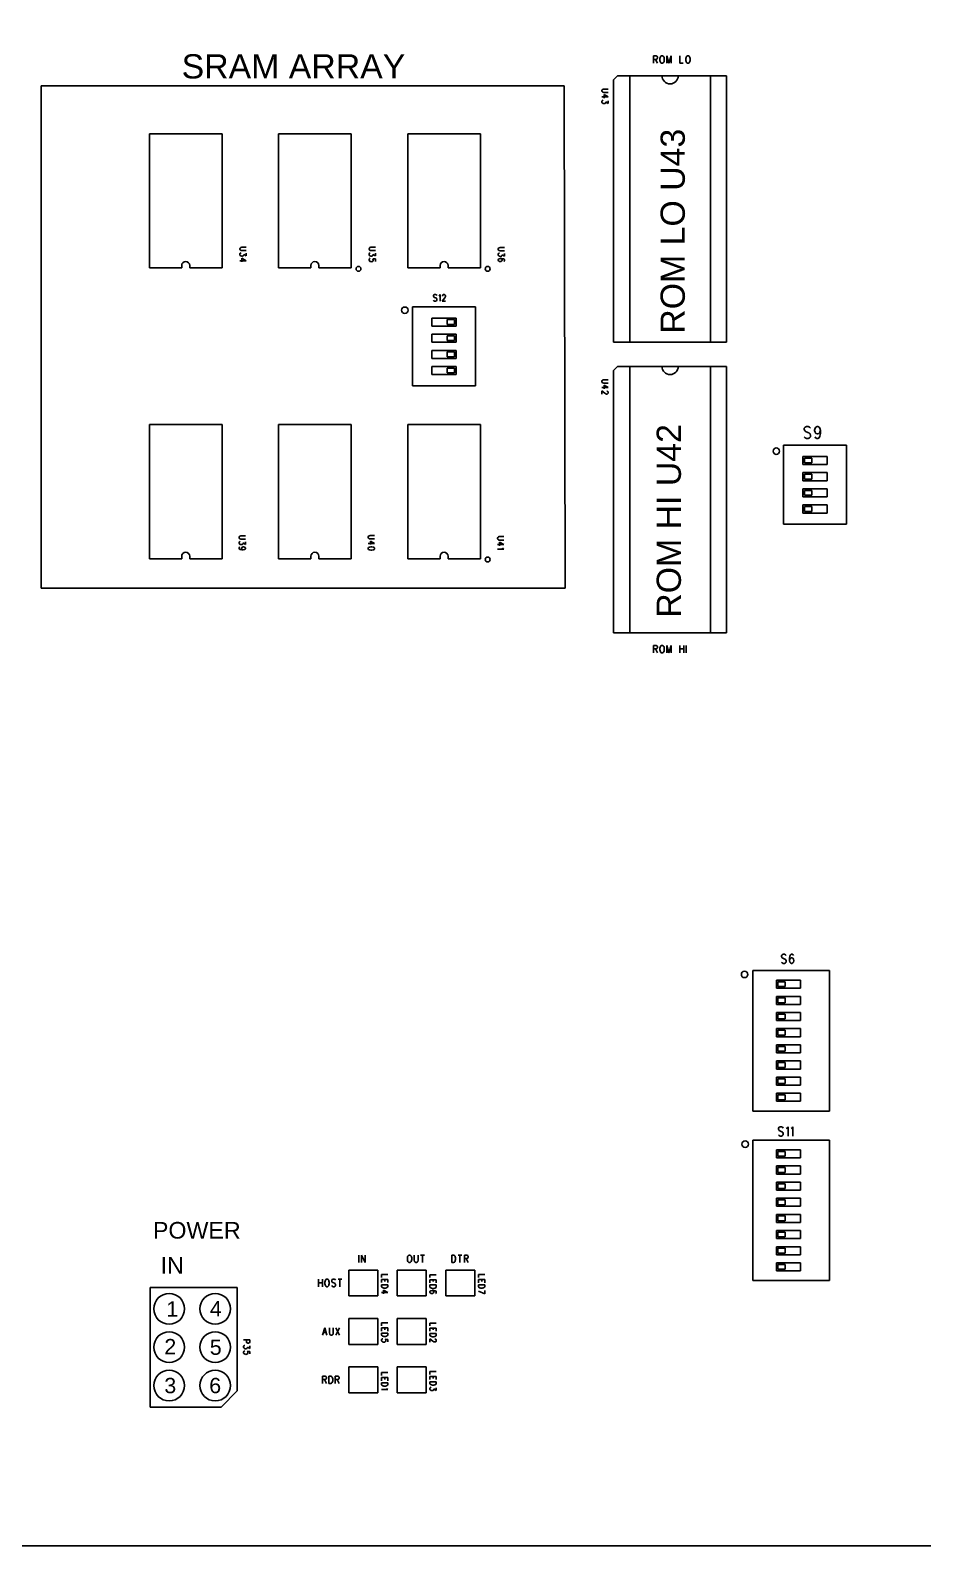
# Model space of a CAD drawing. Header units: millimetres. Extents: x 431884 to 533746, y -292344 to -203978.
# Drawn here: x 473437 to 501072, y -292344 to -245429 of the extents above; entities that cross this region are included whole.
import ezdxf
from ezdxf.enums import TextEntityAlignment as Align

# ---------------------------------------------------------------- set-up
doc = ezdxf.new("R2010")
doc.units = ezdxf.units.MM
doc.header["$LTSCALE"] = 12.5
doc.header["$MEASUREMENT"] = 0
doc.layers.add('SST001026_PHO', color=9, linetype='Continuous')
doc.styles.get("Standard").update_dxf_attribs({"font": 'arial.ttf'})

# ---------------------------------------------------------------- blocks, each defined once
blk = doc.blocks.new('8-Way APC')
for p, q in [((473773, -247145), (473773, -262697)), ((489973, -247145), (473773, -247145)), ((490000, -262697), (489973, -247145)), ((473773, -262697), (490000, -262697))]:
    blk.add_line(p, q)
blk.add_lwpolyline([(510464, -203978), (456008, -203978), (456008, -292344), (510464, -292344)], close=True)
at = {"color": 0}
for centre in [(477738, -285011), (479163, -285011), (477738, -286198), (479163, -286198), (477738, -287386), (479163, -287386)]:
    blk.add_circle(centre, 475, dxfattribs=at)
at = {"layer": 'SST001026_PHO', "color": 0}
for p, q in [((492738, -246220), (492814, -246220)), ((492738, -246220), (492738, -246450)), ((492814, -246220), (492840, -246231)), ((492840, -246231), (492848, -246242)), ((492848, -246242), (492857, -246264)), ((492857, -246286), (492848, -246307)), ((492857, -246264), (492857, -246286)), ((492942, -246275), (492934, -246307)), ((492951, -246253), (492942, -246275)), ((492968, -246231), (492951, -246253)), ((492985, -246220), (492968, -246231)), ((493019, -246220), (492985, -246220)), ((493036, -246231), (493019, -246220)), ((493053, -246253), (493036, -246231)), ((493061, -246275), (493053, -246253)), ((493070, -246307), (493061, -246275)), ((493147, -246220), (493215, -246450)), ((493147, -246220), (493147, -246450)), ((493283, -246220), (493215, -246450)), ((493283, -246220), (493283, -246450)), ((493556, -246220), (493556, -246450)), ((493743, -246275), (493735, -246307)), ((493752, -246253), (493743, -246275)), ((493769, -246231), (493752, -246253)), ((493786, -246220), (493769, -246231)), ((493820, -246220), (493786, -246220)), ((493837, -246231), (493820, -246220)), ((493854, -246253), (493837, -246231)), ((493863, -246275), (493854, -246253)), ((493871, -246307), (493863, -246275)), ((492814, -246329), (492738, -246329)), ((492797, -246329), (492857, -246450)), ((492840, -246318), (492814, -246329)), ((492848, -246307), (492840, -246318)), ((492934, -246307), (492934, -246362)), ((492934, -246362), (492942, -246395)), ((492942, -246395), (492951, -246417)), ((492951, -246417), (492968, -246439)), ((492968, -246439), (492985, -246450)), ((492985, -246450), (493019, -246450)), ((493019, -246450), (493036, -246439)), ((493036, -246439), (493053, -246417)), ((493053, -246417), (493061, -246395)), ((493061, -246395), (493070, -246362)), ((493070, -246362), (493070, -246307)), ((493556, -246450), (493658, -246450)), ((493735, -246307), (493735, -246362)), ((493735, -246362), (493743, -246395)), ((493743, -246395), (493752, -246417)), ((493752, -246417), (493769, -246439)), ((493769, -246439), (493786, -246450)), ((493786, -246450), (493820, -246450)), ((493820, -246450), (493837, -246439)), ((493837, -246439), (493854, -246417)), ((493854, -246417), (493863, -246395)), ((493863, -246395), (493871, -246362)), ((493871, -246362), (493871, -246307)), ((491500, -246962), (491625, -246837)), ((491500, -255087), (491500, -246962)), ((491625, -246837), (495000, -246837)), ((493000, -246837), (492000, -246837)), ((492000, -246837), (492000, -255087)), ((494500, -246837), (493500, -246837)), ((494500, -255087), (494500, -246837)), ((495000, -246837), (495000, -255087)), ((491148, -247269), (491138, -247291)), ((491138, -247291), (491138, -247306)), ((491138, -247306), (491148, -247328)), ((491335, -247491), (491138, -247491)), ((491138, -247631), (491148, -247609)), ((491138, -247653), (491138, -247631)), ((491148, -247676), (491138, -247653)), ((491166, -247254), (491148, -247269)), ((491148, -247328), (491166, -247343)), ((491148, -247609), (491157, -247602)), ((491166, -247690), (491148, -247676)), ((491157, -247602), (491176, -247594)), ((491195, -247247), (491166, -247254)), ((491166, -247343), (491195, -247351)), ((491195, -247698), (491166, -247690)), ((491335, -247247), (491195, -247247)), ((491195, -247351), (491335, -247351)), ((491213, -247698), (491195, -247698)), ((491204, -247417), (491204, -247528)), ((491335, -247491), (491204, -247417)), ((491241, -247690), (491213, -247698)), ((491251, -247683), (491241, -247690)), ((491260, -247668), (491251, -247683)), ((491335, -247690), (491260, -247646)), ((491260, -247646), (491260, -247668)), ((491335, -247609), (491335, -247690)), ((479375, -248637), (477125, -248637)), ((477125, -248637), (477125, -252787)), ((479375, -252787), (479375, -248637)), ((483375, -248637), (481125, -248637)), ((481125, -248637), (481125, -252787)), ((483375, -252787), (483375, -248637)), ((487375, -248637), (485125, -248637)), ((485125, -248637), (485125, -252787)), ((487375, -252787), (487375, -248637)), ((479937, -252169), (479927, -252191)), ((479927, -252191), (479927, -252206)), ((479927, -252206), (479937, -252228)), ((479927, -252354), (479937, -252332)), ((479927, -252376), (479927, -252354)), ((479937, -252398), (479927, -252376)), ((479956, -252154), (479937, -252169)), ((479937, -252228), (479956, -252243)), ((479937, -252332), (479946, -252324)), ((479956, -252413), (479937, -252398)), ((479946, -252324), (479965, -252317)), ((479984, -252147), (479956, -252154)), ((479956, -252243), (479984, -252251)), ((480124, -252147), (479984, -252147)), ((479984, -252251), (480124, -252251)), ((480049, -252391), (480040, -252406)), ((480049, -252369), (480049, -252391)), ((480124, -252413), (480049, -252369)), ((480124, -252332), (480124, -252413)), ((483937, -252169), (483927, -252191)), ((483927, -252191), (483927, -252206)), ((483927, -252206), (483937, -252228)), ((483927, -252354), (483937, -252332)), ((483927, -252376), (483927, -252354)), ((483937, -252398), (483927, -252376)), ((483956, -252154), (483937, -252169)), ((483937, -252228), (483956, -252243)), ((483937, -252332), (483946, -252324)), ((483956, -252413), (483937, -252398)), ((483946, -252324), (483965, -252317)), ((483984, -252147), (483956, -252154)), ((483956, -252243), (483984, -252251)), ((484124, -252147), (483984, -252147)), ((483984, -252251), (484124, -252251)), ((484049, -252391), (484040, -252406)), ((484049, -252369), (484049, -252391)), ((484124, -252413), (484049, -252369)), ((484124, -252332), (484124, -252413)), ((487937, -252177), (487927, -252199)), ((487927, -252199), (487927, -252214)), ((487927, -252214), (487937, -252236)), ((487927, -252361), (487937, -252339)), ((487927, -252383), (487927, -252361)), ((487937, -252406), (487927, -252383)), ((487956, -252162), (487937, -252177)), ((487937, -252236), (487956, -252251)), ((487937, -252339), (487946, -252332)), ((487946, -252332), (487965, -252324)), ((487984, -252154), (487956, -252162)), ((487956, -252251), (487984, -252258)), ((488124, -252154), (487984, -252154)), ((487984, -252258), (488124, -252258)), ((488049, -252398), (488040, -252413)), ((488124, -252420), (488049, -252376)), ((488049, -252376), (488049, -252398)), ((488124, -252339), (488124, -252420)), ((477125, -252787), (478125, -252787)), ((478125, -252787), (478125, -252712)), ((478375, -252712), (478375, -252787)), ((478375, -252787), (479375, -252787)), ((480124, -252561), (479927, -252561)), ((479984, -252420), (479956, -252413)), ((480002, -252420), (479984, -252420)), ((480124, -252561), (479993, -252487)), ((479993, -252487), (479993, -252598)), ((480031, -252413), (480002, -252420)), ((480040, -252406), (480031, -252413)), ((481125, -252787), (482125, -252787)), ((482125, -252787), (482125, -252712)), ((482375, -252712), (482375, -252787)), ((482375, -252787), (483375, -252787)), ((483927, -252524), (483937, -252502)), ((483927, -252546), (483927, -252524)), ((483937, -252568), (483927, -252546)), ((483937, -252502), (483946, -252494)), ((483956, -252583), (483937, -252568)), ((483946, -252494), (483965, -252487)), ((483984, -252420), (483956, -252413)), ((483984, -252590), (483956, -252583)), ((484002, -252420), (483984, -252420)), ((484002, -252598), (483984, -252590)), ((484031, -252413), (484002, -252420)), ((484031, -252590), (484002, -252598)), ((484040, -252406), (484031, -252413)), ((484049, -252576), (484031, -252590)), ((484040, -252502), (484049, -252509)), ((484124, -252509), (484040, -252502)), ((484049, -252509), (484059, -252531)), ((484059, -252553), (484049, -252576)), ((484059, -252531), (484059, -252553)), ((484124, -252583), (484124, -252509)), ((485125, -252787), (486125, -252787)), ((486125, -252787), (486125, -252712)), ((486375, -252712), (486375, -252787)), ((486375, -252787), (487375, -252787)), ((487937, -252516), (487927, -252539)), ((487927, -252539), (487927, -252546)), ((487927, -252546), (487937, -252568)), ((487956, -252420), (487937, -252406)), ((487956, -252502), (487937, -252516)), ((487937, -252568), (487956, -252583)), ((487984, -252428), (487956, -252420)), ((487993, -252494), (487956, -252502)), ((487956, -252583), (487984, -252590)), ((488002, -252428), (487984, -252428)), ((487984, -252590), (487993, -252590)), ((488021, -252502), (487993, -252494)), ((488040, -252494), (487993, -252494)), ((487993, -252590), (488021, -252583)), ((488031, -252420), (488002, -252428)), ((488040, -252516), (488021, -252502)), ((488021, -252583), (488040, -252568)), ((488040, -252413), (488031, -252420)), ((488087, -252502), (488040, -252494)), ((488049, -252539), (488040, -252516)), ((488040, -252568), (488049, -252546)), ((488049, -252546), (488049, -252539)), ((488115, -252516), (488087, -252502)), ((488096, -252583), (488115, -252576)), ((488124, -252539), (488115, -252516)), ((488115, -252576), (488124, -252553)), ((488124, -252553), (488124, -252539)), ((485937, -253623), (485922, -253641)), ((485922, -253641), (485922, -253660)), ((485922, -253660), (485929, -253679)), ((485937, -253801), (485922, -253782)), ((485929, -253679), (485937, -253688)), ((485959, -253613), (485937, -253623)), ((485937, -253688), (485951, -253698)), ((485959, -253810), (485937, -253801)), ((485951, -253698), (485996, -253716)), ((485988, -253613), (485959, -253613)), ((485988, -253810), (485959, -253810)), ((486011, -253623), (485988, -253613)), ((486011, -253801), (485988, -253810)), ((485996, -253716), (486011, -253726)), ((486025, -253641), (486011, -253623)), ((486011, -253726), (486018, -253735)), ((486025, -253782), (486011, -253801)), ((486018, -253735), (486025, -253754)), ((486025, -253754), (486025, -253782)), ((486092, -253651), (486107, -253641)), ((486107, -253641), (486129, -253613)), ((486129, -253613), (486129, -253810)), ((486269, -253716), (486195, -253810)), ((486195, -253810), (486299, -253810)), ((486203, -253651), (486210, -253632)), ((486203, -253660), (486203, -253651)), ((486210, -253632), (486217, -253623)), ((486217, -253623), (486232, -253613)), ((486232, -253613), (486262, -253613)), ((486262, -253613), (486276, -253623)), ((486284, -253688), (486269, -253716)), ((486276, -253623), (486284, -253632)), ((486284, -253632), (486291, -253651)), ((486291, -253669), (486284, -253688)), ((486291, -253651), (486291, -253669)), ((487225, -253987), (485275, -253987)), ((485275, -253987), (485275, -256437)), ((487225, -256437), (487225, -253987)), ((485875, -254587), (485875, -254337)), ((485875, -254337), (486625, -254337)), ((486625, -254587), (485875, -254587)), ((486575, -254387), (486350, -254387)), ((486350, -254387), (486350, -254537)), ((486350, -254537), (486575, -254537)), ((486575, -254537), (486575, -254387)), ((486625, -254337), (486625, -254587)), ((485875, -255087), (485875, -254837)), ((485875, -254837), (486625, -254837)), ((486625, -255087), (485875, -255087)), ((486575, -254887), (486350, -254887)), ((486350, -254887), (486350, -255037)), ((486350, -255037), (486575, -255037)), ((486575, -255037), (486575, -254887)), ((486625, -254837), (486625, -255087)), ((495000, -255087), (491500, -255087)), ((492000, -255087), (494500, -255087)), ((485875, -255587), (485875, -255337)), ((485875, -255337), (486625, -255337)), ((486625, -255587), (485875, -255587)), ((486575, -255387), (486350, -255387)), ((486350, -255387), (486350, -255537)), ((486350, -255537), (486575, -255537)), ((486575, -255537), (486575, -255387)), ((486625, -255337), (486625, -255587)), ((485875, -256087), (485875, -255837)), ((485875, -255837), (486625, -255837)), ((486625, -256087), (485875, -256087)), ((486350, -256037), (486350, -255887)), ((486350, -255887), (486575, -255887)), ((486575, -256037), (486350, -256037)), ((486575, -255887), (486575, -256037)), ((486625, -255837), (486625, -256087)), ((491500, -255962), (491625, -255837)), ((491500, -264087), (491500, -255962)), ((491625, -255837), (495000, -255837)), ((493000, -255837), (492000, -255837)), ((492000, -255837), (492000, -264087)), ((494500, -255837), (493500, -255837)), ((494500, -264087), (494500, -255837)), ((495000, -255837), (495000, -264087)), ((485275, -256437), (487225, -256437)), ((491148, -256269), (491138, -256291)), ((491138, -256291), (491138, -256306)), ((491138, -256306), (491148, -256328)), ((491335, -256491), (491138, -256491)), ((491138, -256594), (491138, -256698)), ((491232, -256668), (491138, -256594)), ((491166, -256254), (491148, -256269)), ((491148, -256328), (491166, -256343)), ((491195, -256247), (491166, -256254)), ((491166, -256343), (491195, -256351)), ((491335, -256247), (491195, -256247)), ((491195, -256351), (491335, -256351)), ((491204, -256417), (491204, -256528)), ((491335, -256491), (491204, -256417)), ((491288, -256602), (491298, -256602)), ((491298, -256602), (491316, -256609)), ((491316, -256609), (491326, -256616)), ((491326, -256616), (491335, -256631)), ((491260, -256683), (491232, -256668)), ((491279, -256690), (491260, -256683)), ((491298, -256690), (491279, -256690)), ((491316, -256683), (491298, -256690)), ((491326, -256676), (491316, -256683)), ((491335, -256661), (491326, -256676)), ((491335, -256631), (491335, -256661)), ((479375, -257637), (477125, -257637)), ((477125, -257637), (477125, -261787)), ((479375, -261787), (479375, -257637)), ((483375, -257637), (481125, -257637)), ((481125, -257637), (481125, -261787)), ((483375, -261787), (483375, -257637)), ((487375, -257637), (485125, -257637)), ((485125, -257637), (485125, -261787)), ((487375, -261787), (487375, -257637)), ((497432, -257716), (497404, -257751)), ((497404, -257751), (497404, -257786)), ((497404, -257786), (497418, -257821)), ((497432, -258050), (497404, -258015)), ((497418, -257821), (497432, -257839)), ((497474, -257698), (497432, -257716)), ((497432, -257839), (497460, -257856)), ((497460, -257856), (497543, -257892)), ((497529, -257698), (497474, -257698)), ((497571, -257716), (497529, -257698)), ((497543, -257892), (497571, -257909)), ((497598, -257751), (497571, -257716)), ((497571, -257909), (497584, -257927)), ((497598, -258015), (497571, -258050)), ((497584, -257927), (497598, -257962)), ((497598, -257962), (497598, -258015)), ((497723, -257804), (497737, -257751)), ((497723, -257821), (497723, -257804)), ((497737, -257874), (497723, -257821)), ((497737, -257751), (497765, -257716)), ((497765, -257909), (497737, -257874)), ((497751, -258050), (497737, -258015)), ((497765, -257716), (497806, -257698)), ((497806, -257927), (497765, -257909)), ((497806, -257698), (497820, -257698)), ((497820, -257927), (497806, -257927)), ((497820, -257698), (497862, -257716)), ((497862, -257909), (497820, -257927)), ((497862, -257716), (497889, -257751)), ((497889, -257874), (497862, -257909)), ((497889, -257997), (497862, -258050)), ((497889, -257751), (497903, -257821)), ((497903, -257821), (497889, -257874)), ((497903, -257909), (497889, -257997)), ((497903, -257821), (497903, -257909)), ((496764, -258273), (496764, -260723)), ((498714, -258273), (496764, -258273)), ((497474, -258067), (497432, -258050)), ((497529, -258067), (497474, -258067)), ((497571, -258050), (497529, -258067)), ((497792, -258067), (497751, -258050)), ((497820, -258067), (497792, -258067)), ((497862, -258050), (497820, -258067)), ((498714, -260723), (498714, -258273)), ((497364, -258873), (497364, -258623)), ((497364, -258623), (498114, -258623)), ((498114, -258873), (497364, -258873)), ((497414, -258823), (497414, -258673)), ((497414, -258673), (497639, -258673)), ((497639, -258823), (497414, -258823)), ((497639, -258673), (497639, -258823)), ((498114, -258623), (498114, -258873)), ((497364, -259373), (497364, -259123)), ((497364, -259123), (498114, -259123)), ((498114, -259373), (497364, -259373)), ((497414, -259173), (497414, -259323)), ((497639, -259173), (497414, -259173)), ((497414, -259323), (497639, -259323)), ((497639, -259323), (497639, -259173)), ((498114, -259123), (498114, -259373)), ((497364, -259873), (497364, -259623)), ((497364, -259623), (498114, -259623)), ((498114, -259873), (497364, -259873)), ((497414, -259673), (497414, -259823)), ((497639, -259673), (497414, -259673)), ((497414, -259823), (497639, -259823)), ((497639, -259823), (497639, -259673)), ((498114, -259623), (498114, -259873)), ((497364, -260373), (497364, -260123)), ((497364, -260123), (498114, -260123)), ((498114, -260373), (497364, -260373)), ((497414, -260173), (497414, -260323)), ((497639, -260173), (497414, -260173)), ((497414, -260323), (497639, -260323)), ((497639, -260323), (497639, -260173)), ((498114, -260123), (498114, -260373)), ((496764, -260723), (498714, -260723)), ((479912, -261102), (479902, -261124)), ((479902, -261124), (479902, -261139)), ((479902, -261139), (479912, -261161)), ((479902, -261286), (479912, -261264)), ((479902, -261308), (479902, -261286)), ((479912, -261331), (479902, -261308)), ((479931, -261087), (479912, -261102)), ((479912, -261161), (479931, -261176)), ((479912, -261264), (479921, -261257)), ((479921, -261257), (479940, -261249)), ((479959, -261079), (479931, -261087)), ((479931, -261176), (479959, -261183)), ((480099, -261079), (479959, -261079)), ((479959, -261183), (480099, -261183)), ((480099, -261345), (480024, -261301)), ((480024, -261301), (480024, -261323)), ((480099, -261264), (480099, -261345)), ((483912, -261094), (483902, -261116)), ((483902, -261116), (483902, -261131)), ((483902, -261131), (483912, -261153)), ((484099, -261316), (483902, -261316)), ((483931, -261079), (483912, -261094)), ((483912, -261153), (483931, -261168)), ((483959, -261072), (483931, -261079)), ((483931, -261168), (483959, -261176)), ((484099, -261072), (483959, -261072)), ((483959, -261176), (484099, -261176)), ((483968, -261242), (483968, -261353)), ((484099, -261316), (483968, -261242)), ((487912, -261127), (487902, -261150)), ((487902, -261150), (487902, -261164)), ((487902, -261164), (487912, -261187)), ((487931, -261113), (487912, -261127)), ((487912, -261187), (487931, -261201)), ((487959, -261105), (487931, -261113)), ((487931, -261201), (487959, -261209)), ((488099, -261105), (487959, -261105)), ((487959, -261209), (488099, -261209)), ((488099, -261349), (487968, -261275)), ((487968, -261275), (487968, -261386)), ((478125, -261787), (478125, -261712)), ((478375, -261712), (478375, -261787)), ((479902, -261456), (479912, -261434)), ((479902, -261471), (479902, -261456)), ((479912, -261493), (479902, -261471)), ((479931, -261345), (479912, -261331)), ((479912, -261434), (479931, -261427)), ((479940, -261508), (479912, -261493)), ((479959, -261353), (479931, -261345)), ((479987, -261515), (479940, -261508)), ((479977, -261353), (479959, -261353)), ((480006, -261345), (479977, -261353)), ((479977, -261464), (479987, -261441)), ((479977, -261471), (479977, -261464)), ((479987, -261493), (479977, -261471)), ((479987, -261441), (480006, -261427)), ((480006, -261508), (479987, -261493)), ((480034, -261515), (479987, -261515)), ((480015, -261338), (480006, -261345)), ((480006, -261427), (480034, -261419)), ((480034, -261515), (480006, -261508)), ((480024, -261323), (480015, -261338)), ((480034, -261419), (480043, -261419)), ((480071, -261508), (480034, -261515)), ((480043, -261419), (480071, -261427)), ((480071, -261427), (480090, -261441)), ((480090, -261493), (480071, -261508)), ((480090, -261441), (480099, -261464)), ((480099, -261471), (480090, -261493)), ((480099, -261464), (480099, -261471)), ((482125, -261787), (482125, -261712)), ((482375, -261712), (482375, -261787)), ((483912, -261441), (483902, -261464)), ((483902, -261464), (483902, -261478)), ((483902, -261478), (483912, -261501)), ((483940, -261427), (483912, -261441)), ((483912, -261501), (483940, -261515)), ((483987, -261419), (483940, -261427)), ((483940, -261515), (483987, -261523)), ((484015, -261419), (483987, -261419)), ((483987, -261523), (484015, -261523)), ((484062, -261427), (484015, -261419)), ((484015, -261523), (484062, -261515)), ((484090, -261441), (484062, -261427)), ((484062, -261515), (484090, -261501)), ((484099, -261464), (484090, -261441)), ((484090, -261501), (484099, -261478)), ((484099, -261478), (484099, -261464)), ((486125, -261787), (486125, -261712)), ((486375, -261712), (486375, -261787)), ((488099, -261349), (487902, -261349)), ((488099, -261489), (487902, -261489)), ((488062, -261452), (488071, -261467)), ((488071, -261467), (488099, -261489)), ((477125, -261787), (478125, -261787)), ((478375, -261787), (479375, -261787)), ((481125, -261787), (482125, -261787)), ((482375, -261787), (483375, -261787)), ((485125, -261787), (486125, -261787)), ((486375, -261787), (487375, -261787)), ((495000, -264087), (491500, -264087)), ((492000, -264087), (494500, -264087)), ((492738, -264470), (492814, -264470)), ((492738, -264470), (492738, -264700)), ((492814, -264579), (492738, -264579)), ((492797, -264579), (492857, -264700)), ((492814, -264470), (492840, -264481)), ((492840, -264568), (492814, -264579)), ((492840, -264481), (492848, -264492)), ((492848, -264557), (492840, -264568)), ((492848, -264492), (492857, -264514)), ((492857, -264536), (492848, -264557)), ((492857, -264514), (492857, -264536)), ((492942, -264525), (492934, -264557)), ((492934, -264557), (492934, -264612)), ((492951, -264503), (492942, -264525)), ((492968, -264481), (492951, -264503)), ((492985, -264470), (492968, -264481)), ((493019, -264470), (492985, -264470)), ((493036, -264481), (493019, -264470)), ((493053, -264503), (493036, -264481)), ((493061, -264525), (493053, -264503)), ((493070, -264557), (493061, -264525)), ((493070, -264612), (493070, -264557)), ((493147, -264470), (493215, -264700)), ((493147, -264470), (493147, -264700)), ((493283, -264470), (493215, -264700)), ((493283, -264470), (493283, -264700)), ((493556, -264470), (493556, -264700)), ((493556, -264579), (493675, -264579)), ((493675, -264470), (493675, -264700)), ((493752, -264470), (493752, -264700)), ((492934, -264612), (492942, -264645)), ((492942, -264645), (492951, -264667)), ((492951, -264667), (492968, -264689)), ((492968, -264689), (492985, -264700)), ((492985, -264700), (493019, -264700)), ((493019, -264700), (493036, -264689)), ((493036, -264689), (493053, -264667)), ((493053, -264667), (493061, -264645)), ((493061, -264645), (493070, -264612)), ((496720, -274047), (496699, -274074)), ((496699, -274074), (496699, -274101)), ((496699, -274101), (496710, -274128)), ((496720, -274304), (496699, -274277)), ((496710, -274128), (496720, -274142)), ((496752, -274034), (496720, -274047)), ((496720, -274142), (496742, -274155)), ((496752, -274317), (496720, -274304)), ((496742, -274155), (496805, -274182)), ((496795, -274034), (496752, -274034)), ((496795, -274317), (496752, -274317)), ((496827, -274047), (496795, -274034)), ((496827, -274304), (496795, -274317)), ((496805, -274182), (496827, -274196)), ((496848, -274074), (496827, -274047)), ((496827, -274196), (496837, -274209)), ((496848, -274277), (496827, -274304)), ((496837, -274209), (496848, -274236)), ((496848, -274236), (496848, -274277)), ((496954, -274088), (496944, -274155)), ((496944, -274155), (496944, -274223)), ((496954, -274182), (496944, -274223)), ((496944, -274223), (496954, -274277)), ((496976, -274047), (496954, -274088)), ((496976, -274155), (496954, -274182)), ((496954, -274277), (496976, -274304)), ((497008, -274034), (496976, -274047)), ((497008, -274142), (496976, -274155)), ((496976, -274304), (497008, -274317)), ((497029, -274034), (497008, -274034)), ((497018, -274142), (497008, -274142)), ((497008, -274317), (497018, -274317)), ((497050, -274155), (497018, -274142)), ((497018, -274317), (497050, -274304)), ((497061, -274047), (497029, -274034)), ((497071, -274182), (497050, -274155)), ((497050, -274304), (497071, -274277)), ((497071, -274074), (497061, -274047)), ((497082, -274223), (497071, -274182)), ((497071, -274277), (497082, -274236)), ((497082, -274236), (497082, -274223)), ((495815, -274537), (495815, -278887)), ((498190, -274537), (495815, -274537)), ((496540, -275087), (496540, -274837)), ((496540, -274837), (497290, -274837)), ((496590, -275037), (496590, -274887)), ((496590, -274887), (496815, -274887)), ((496815, -274887), (496815, -275037)), ((497290, -274837), (497290, -275087)), ((498190, -278887), (498190, -274537)), ((497290, -275087), (496540, -275087)), ((496540, -275587), (496540, -275337)), ((496540, -275337), (497290, -275337)), ((496815, -275037), (496590, -275037)), ((496590, -275387), (496590, -275537)), ((496815, -275387), (496590, -275387)), ((496815, -275537), (496815, -275387)), ((497290, -275337), (497290, -275587)), ((497290, -275587), (496540, -275587)), ((496540, -276087), (496540, -275837)), ((496540, -275837), (497290, -275837)), ((496590, -275537), (496815, -275537)), ((497290, -275837), (497290, -276087)), ((497290, -276087), (496540, -276087)), ((496590, -275887), (496590, -276037)), ((496815, -275887), (496590, -275887)), ((496590, -276037), (496815, -276037)), ((496815, -276037), (496815, -275887)), ((496540, -276587), (496540, -276337)), ((496540, -276337), (497290, -276337)), ((497290, -276587), (496540, -276587)), ((496590, -276387), (496590, -276537)), ((496815, -276387), (496590, -276387)), ((496590, -276537), (496815, -276537)), ((496815, -276537), (496815, -276387)), ((497290, -276337), (497290, -276587)), ((496540, -277087), (496540, -276837)), ((496540, -276837), (497290, -276837)), ((497290, -277087), (496540, -277087)), ((496590, -276887), (496590, -277037)), ((496815, -276887), (496590, -276887)), ((496590, -277037), (496815, -277037)), ((496815, -277037), (496815, -276887)), ((497290, -276837), (497290, -277087)), ((496540, -277587), (496540, -277337)), ((496540, -277337), (497290, -277337)), ((497290, -277587), (496540, -277587)), ((496590, -277387), (496590, -277537)), ((496815, -277387), (496590, -277387)), ((496590, -277537), (496815, -277537)), ((496815, -277537), (496815, -277387)), ((497290, -277337), (497290, -277587)), ((496540, -278087), (496540, -277837)), ((496540, -277837), (497290, -277837)), ((497290, -278087), (496540, -278087)), ((496590, -277887), (496590, -278037)), ((496815, -277887), (496590, -277887)), ((496590, -278037), (496815, -278037)), ((496815, -278037), (496815, -277887)), ((497290, -277837), (497290, -278087)), ((496540, -278587), (496540, -278337)), ((496540, -278337), (497290, -278337)), ((497290, -278587), (496540, -278587)), ((496590, -278387), (496590, -278537)), ((496815, -278387), (496590, -278387)), ((496590, -278537), (496815, -278537)), ((496815, -278537), (496815, -278387)), ((497290, -278337), (497290, -278587)), ((495815, -278887), (498190, -278887)), ((496624, -279392), (496603, -279419)), ((496603, -279419), (496603, -279446)), ((496603, -279446), (496614, -279473)), ((496614, -279473), (496624, -279487)), ((496656, -279379), (496624, -279392)), ((496624, -279487), (496646, -279500)), ((496646, -279500), (496709, -279527)), ((496699, -279379), (496656, -279379)), ((496731, -279392), (496699, -279379)), ((496709, -279527), (496731, -279541)), ((496752, -279419), (496731, -279392)), ((496731, -279541), (496741, -279554)), ((496741, -279554), (496752, -279581)), ((496752, -279581), (496752, -279622)), ((496848, -279433), (496869, -279419)), ((496869, -279419), (496901, -279379)), ((496901, -279379), (496901, -279662)), ((496997, -279433), (497018, -279419)), ((497018, -279419), (497050, -279379)), ((497050, -279379), (497050, -279662)), ((495815, -279787), (495815, -284137)), ((498190, -279787), (495815, -279787)), ((496624, -279649), (496603, -279622)), ((496656, -279662), (496624, -279649)), ((496699, -279662), (496656, -279662)), ((496731, -279649), (496699, -279662)), ((496752, -279622), (496731, -279649)), ((498190, -284137), (498190, -279787)), ((496540, -280337), (496540, -280087)), ((496540, -280087), (497290, -280087)), ((497290, -280337), (496540, -280337)), ((496590, -280287), (496590, -280137)), ((496590, -280137), (496815, -280137)), ((496815, -280287), (496590, -280287)), ((496815, -280137), (496815, -280287)), ((497290, -280087), (497290, -280337)), ((496540, -280837), (496540, -280587)), ((496540, -280587), (497290, -280587)), ((497290, -280837), (496540, -280837)), ((496590, -280637), (496590, -280787)), ((496815, -280637), (496590, -280637)), ((496590, -280787), (496815, -280787)), ((496815, -280787), (496815, -280637)), ((497290, -280587), (497290, -280837)), ((496540, -281337), (496540, -281087)), ((496540, -281087), (497290, -281087)), ((497290, -281337), (496540, -281337)), ((496590, -281137), (496590, -281287)), ((496815, -281137), (496590, -281137)), ((496590, -281287), (496815, -281287)), ((496815, -281287), (496815, -281137)), ((497290, -281087), (497290, -281337)), ((496540, -281837), (496540, -281587)), ((496540, -281587), (497290, -281587)), ((497290, -281837), (496540, -281837)), ((496590, -281637), (496590, -281787)), ((496815, -281637), (496590, -281637)), ((496590, -281787), (496815, -281787)), ((496815, -281787), (496815, -281637)), ((497290, -281587), (497290, -281837)), ((496540, -282337), (496540, -282087)), ((496540, -282087), (497290, -282087)), ((497290, -282337), (496540, -282337)), ((496590, -282137), (496590, -282287)), ((496815, -282137), (496590, -282137)), ((496590, -282287), (496815, -282287)), ((496815, -282287), (496815, -282137)), ((497290, -282087), (497290, -282337)), ((496540, -282837), (496540, -282587)), ((496540, -282587), (497290, -282587)), ((497290, -282837), (496540, -282837)), ((496590, -282637), (496590, -282787)), ((496815, -282637), (496590, -282637)), ((496590, -282787), (496815, -282787)), ((496815, -282787), (496815, -282637)), ((497290, -282587), (497290, -282837)), ((483613, -283345), (483613, -283575)), ((483689, -283345), (483809, -283575)), ((483689, -283345), (483689, -283575)), ((483809, -283345), (483809, -283575)), ((485147, -283356), (485130, -283378)), ((485164, -283345), (485147, -283356)), ((485198, -283345), (485164, -283345)), ((485215, -283356), (485198, -283345)), ((485232, -283378), (485215, -283356)), ((485326, -283345), (485326, -283509)), ((485445, -283509), (485445, -283345)), ((485522, -283345), (485641, -283345)), ((485581, -283345), (485581, -283575)), ((486488, -283345), (486547, -283345)), ((486488, -283345), (486488, -283575)), ((486547, -283345), (486573, -283356)), ((486573, -283356), (486590, -283378)), ((486684, -283345), (486803, -283345)), ((486743, -283345), (486743, -283575)), ((486880, -283345), (486956, -283345)), ((486880, -283345), (486880, -283575)), ((486956, -283345), (486982, -283356)), ((486982, -283356), (486990, -283367)), ((496540, -283337), (496540, -283087)), ((496540, -283087), (497290, -283087)), ((497290, -283337), (496540, -283337)), ((496590, -283137), (496590, -283287)), ((496815, -283137), (496590, -283137)), ((496590, -283287), (496815, -283287)), ((496815, -283287), (496815, -283137)), ((497290, -283087), (497290, -283337)), ((483300, -283812), (483300, -284612)), ((484200, -283812), (483300, -283812)), ((484200, -284612), (484200, -283812)), ((484800, -283812), (484800, -284612)), ((485700, -283812), (484800, -283812)), ((485121, -283400), (485113, -283432)), ((485113, -283432), (485113, -283487)), ((485113, -283487), (485121, -283520)), ((485130, -283378), (485121, -283400)), ((485121, -283520), (485130, -283542)), ((485130, -283542), (485147, -283564)), ((485147, -283564), (485164, -283575)), ((485164, -283575), (485198, -283575)), ((485198, -283575), (485215, -283564)), ((485215, -283564), (485232, -283542)), ((485240, -283400), (485232, -283378)), ((485232, -283542), (485240, -283520)), ((485249, -283432), (485240, -283400)), ((485240, -283520), (485249, -283487)), ((485249, -283487), (485249, -283432)), ((485326, -283509), (485334, -283542)), ((485334, -283542), (485351, -283564)), ((485351, -283564), (485377, -283575)), ((485377, -283575), (485394, -283575)), ((485394, -283575), (485419, -283564)), ((485419, -283564), (485436, -283542)), ((485436, -283542), (485445, -283509)), ((485700, -284612), (485700, -283812)), ((486300, -283812), (486300, -284612)), ((487200, -283812), (486300, -283812)), ((486547, -283575), (486488, -283575)), ((486573, -283564), (486547, -283575)), ((486590, -283542), (486573, -283564)), ((486590, -283378), (486598, -283400)), ((486598, -283520), (486590, -283542)), ((486598, -283400), (486607, -283432)), ((486607, -283487), (486598, -283520)), ((486607, -283432), (486607, -283487)), ((486956, -283454), (486880, -283454)), ((486939, -283454), (486999, -283575)), ((486982, -283443), (486956, -283454)), ((486990, -283432), (486982, -283443)), ((486990, -283367), (486999, -283389)), ((486999, -283411), (486990, -283432)), ((486999, -283389), (486999, -283411)), ((487200, -284612), (487200, -283812)), ((496540, -283837), (496540, -283587)), ((496540, -283587), (497290, -283587)), ((496590, -283637), (496590, -283787)), ((496815, -283637), (496590, -283637)), ((496590, -283787), (496815, -283787)), ((496815, -283787), (496815, -283637)), ((497290, -283587), (497290, -283837)), ((482363, -284095), (482363, -284325)), ((482363, -284204), (482482, -284204)), ((482482, -284095), (482482, -284325)), ((482567, -284150), (482559, -284182)), ((482559, -284182), (482559, -284237)), ((482559, -284237), (482567, -284270)), ((482576, -284128), (482567, -284150)), ((482567, -284270), (482576, -284292)), ((482593, -284106), (482576, -284128)), ((482576, -284292), (482593, -284314)), ((482610, -284095), (482593, -284106)), ((482644, -284095), (482610, -284095)), ((482661, -284106), (482644, -284095)), ((482678, -284128), (482661, -284106)), ((482661, -284314), (482678, -284292)), ((482686, -284150), (482678, -284128)), ((482678, -284292), (482686, -284270)), ((482695, -284182), (482686, -284150)), ((482686, -284270), (482695, -284237)), ((482695, -284237), (482695, -284182)), ((482789, -284106), (482772, -284128)), ((482772, -284128), (482772, -284150)), ((482772, -284150), (482780, -284172)), ((482789, -284314), (482772, -284292)), ((482780, -284172), (482789, -284182)), ((482814, -284095), (482789, -284106)), ((482789, -284182), (482806, -284193)), ((482806, -284193), (482857, -284215)), ((482848, -284095), (482814, -284095)), ((482874, -284106), (482848, -284095)), ((482857, -284215), (482874, -284226)), ((482891, -284128), (482874, -284106)), ((482874, -284226), (482882, -284237)), ((482891, -284292), (482874, -284314)), ((482882, -284237), (482891, -284259)), ((482891, -284259), (482891, -284292)), ((482968, -284095), (483087, -284095)), ((483027, -284095), (483027, -284325)), ((484313, -283948), (484313, -284037)), ((484510, -283948), (484313, -283948)), ((484313, -284103), (484313, -284199)), ((484510, -284103), (484313, -284103)), ((484313, -284318), (484313, -284266)), ((484510, -284266), (484313, -284266)), ((484416, -284103), (484416, -284162)), ((484510, -284103), (484510, -284199)), ((484510, -284266), (484510, -284318)), ((485813, -283956), (485813, -284044)), ((486010, -283956), (485813, -283956)), ((485813, -284111), (485813, -284207)), ((486010, -284111), (485813, -284111)), ((485813, -284325), (485813, -284273)), ((486010, -284273), (485813, -284273)), ((485916, -284111), (485916, -284170)), ((486010, -284111), (486010, -284207)), ((486010, -284273), (486010, -284325)), ((487313, -283952), (487313, -284041)), ((487510, -283952), (487313, -283952)), ((487313, -284107), (487313, -284203)), ((487510, -284107), (487313, -284107)), ((487313, -284321), (487313, -284270)), ((487510, -284270), (487313, -284270)), ((487416, -284107), (487416, -284166)), ((487510, -284107), (487510, -284203)), ((487510, -284270), (487510, -284321)), ((495815, -284137), (498190, -284137)), ((497290, -283837), (496540, -283837)), ((477145, -284352), (477145, -288052)), ((479845, -284352), (477145, -284352)), ((479845, -287552), (479845, -284352)), ((482593, -284314), (482610, -284325)), ((482610, -284325), (482644, -284325)), ((482644, -284325), (482661, -284314)), ((482814, -284325), (482789, -284314)), ((482848, -284325), (482814, -284325)), ((482874, -284314), (482848, -284325)), ((483300, -284612), (484200, -284612)), ((484323, -284340), (484313, -284318)), ((484510, -284510), (484313, -284510)), ((484341, -284354), (484323, -284340)), ((484360, -284362), (484341, -284354)), ((484388, -284369), (484360, -284362)), ((484379, -284436), (484379, -284547)), ((484510, -284510), (484379, -284436)), ((484435, -284369), (484388, -284369)), ((484463, -284362), (484435, -284369)), ((484482, -284354), (484463, -284362)), ((484501, -284340), (484482, -284354)), ((484510, -284318), (484501, -284340)), ((484800, -284612), (485700, -284612)), ((485823, -284347), (485813, -284325)), ((485823, -284465), (485813, -284487)), ((485813, -284487), (485813, -284495)), ((485813, -284495), (485823, -284517)), ((485841, -284362), (485823, -284347)), ((485841, -284451), (485823, -284465)), ((485823, -284517), (485841, -284532)), ((485860, -284369), (485841, -284362)), ((485879, -284443), (485841, -284451)), ((485841, -284532), (485870, -284539)), ((485888, -284377), (485860, -284369)), ((485870, -284539), (485879, -284539)), ((485907, -284451), (485879, -284443)), ((485926, -284443), (485879, -284443)), ((485879, -284539), (485907, -284532)), ((485935, -284377), (485888, -284377)), ((485926, -284465), (485907, -284451)), ((485907, -284532), (485926, -284517)), ((485973, -284451), (485926, -284443)), ((485935, -284487), (485926, -284465)), ((485926, -284517), (485935, -284495)), ((485963, -284369), (485935, -284377)), ((485935, -284495), (485935, -284487)), ((485982, -284362), (485963, -284369)), ((486001, -284465), (485973, -284451)), ((486001, -284347), (485982, -284362)), ((485982, -284532), (486001, -284524)), ((486010, -284325), (486001, -284347)), ((486010, -284487), (486001, -284465)), ((486001, -284524), (486010, -284502)), ((486010, -284502), (486010, -284487)), ((486300, -284612), (487200, -284612)), ((487323, -284343), (487313, -284321)), ((487510, -284543), (487313, -284469)), ((487341, -284358), (487323, -284343)), ((487360, -284366), (487341, -284358)), ((487388, -284373), (487360, -284366)), ((487435, -284373), (487388, -284373)), ((487463, -284366), (487435, -284373)), ((487482, -284358), (487463, -284366)), ((487501, -284343), (487482, -284358)), ((487510, -284321), (487501, -284343)), ((487510, -284439), (487510, -284543)), ((482556, -285595), (482488, -285825)), ((482556, -285595), (482624, -285825)), ((482701, -285595), (482701, -285759)), ((482820, -285759), (482820, -285595)), ((483016, -285595), (482897, -285825)), ((482897, -285595), (483016, -285825)), ((483300, -285312), (483300, -286112)), ((484200, -285312), (483300, -285312)), ((484200, -286112), (484200, -285312)), ((484313, -285448), (484313, -285537)), ((484510, -285448), (484313, -285448)), ((484313, -285603), (484313, -285699)), ((484510, -285603), (484313, -285603)), ((484416, -285603), (484416, -285662)), ((484510, -285603), (484510, -285699)), ((484800, -285312), (484800, -286112)), ((485700, -285312), (484800, -285312)), ((485700, -286112), (485700, -285312)), ((485813, -285452), (485813, -285541)), ((486010, -285452), (485813, -285452)), ((485813, -285607), (485813, -285703)), ((486010, -285607), (485813, -285607)), ((485916, -285607), (485916, -285666)), ((486010, -285607), (486010, -285703)), ((480235, -285972), (480038, -285972)), ((480038, -286179), (480048, -286157)), ((480038, -286201), (480038, -286179)), ((480048, -286157), (480057, -286149)), ((480057, -286149), (480076, -286142)), ((480132, -286039), (480132, -285972)), ((480141, -286061), (480132, -286039)), ((480151, -286068), (480141, -286061)), ((480170, -286076), (480151, -286068)), ((480198, -286076), (480170, -286076)), ((480216, -286068), (480198, -286076)), ((480226, -286061), (480216, -286068)), ((480235, -286039), (480226, -286061)), ((480235, -285972), (480235, -286039)), ((480235, -286157), (480235, -286238)), ((482513, -285748), (482598, -285748)), ((482701, -285759), (482709, -285792)), ((482709, -285792), (482726, -285814)), ((482726, -285814), (482752, -285825)), ((482752, -285825), (482769, -285825)), ((482769, -285825), (482794, -285814)), ((482794, -285814), (482811, -285792)), ((482811, -285792), (482820, -285759)), ((483300, -286112), (484200, -286112)), ((484313, -285818), (484313, -285766)), ((484510, -285766), (484313, -285766)), ((484323, -285840), (484313, -285818)), ((484313, -285973), (484323, -285951)), ((484313, -285995), (484313, -285973)), ((484323, -286017), (484313, -285995)), ((484341, -285854), (484323, -285840)), ((484323, -285951), (484332, -285943)), ((484341, -286032), (484323, -286017)), ((484332, -285943), (484351, -285936)), ((484360, -285862), (484341, -285854)), ((484370, -286039), (484341, -286032)), ((484388, -285869), (484360, -285862)), ((484388, -286047), (484370, -286039)), ((484435, -285869), (484388, -285869)), ((484416, -286039), (484388, -286047)), ((484435, -286024), (484416, -286039)), ((484426, -285951), (484435, -285958)), ((484510, -285958), (484426, -285951)), ((484463, -285862), (484435, -285869)), ((484435, -285958), (484445, -285980)), ((484445, -286002), (484435, -286024)), ((484445, -285980), (484445, -286002)), ((484482, -285854), (484463, -285862)), ((484501, -285840), (484482, -285854)), ((484510, -285818), (484501, -285840)), ((484510, -285766), (484510, -285818)), ((484510, -286032), (484510, -285958)), ((484800, -286112), (485700, -286112)), ((485813, -285821), (485813, -285770)), ((486010, -285770), (485813, -285770)), ((485823, -285843), (485813, -285821)), ((485813, -285939), (485813, -286043)), ((485907, -286013), (485813, -285939)), ((485841, -285858), (485823, -285843)), ((485860, -285866), (485841, -285858)), ((485888, -285873), (485860, -285866)), ((485935, -285873), (485888, -285873)), ((485935, -286028), (485907, -286013)), ((485963, -285866), (485935, -285873)), ((485954, -286035), (485935, -286028)), ((485973, -286035), (485954, -286035)), ((485982, -285858), (485963, -285866)), ((485963, -285947), (485973, -285947)), ((485973, -285947), (485991, -285954)), ((485991, -286028), (485973, -286035)), ((486001, -285843), (485982, -285858)), ((485991, -285954), (486001, -285962)), ((486001, -286021), (485991, -286028)), ((486010, -285821), (486001, -285843)), ((486001, -285962), (486010, -285976)), ((486010, -286006), (486001, -286021)), ((486010, -285770), (486010, -285821)), ((486010, -285976), (486010, -286006)), ((480048, -286223), (480038, -286201)), ((480038, -286349), (480048, -286327)), ((480038, -286371), (480038, -286349)), ((480048, -286393), (480038, -286371)), ((480066, -286238), (480048, -286223)), ((480048, -286327), (480057, -286319)), ((480066, -286408), (480048, -286393)), ((480057, -286319), (480076, -286312)), ((480095, -286245), (480066, -286238)), ((480095, -286415), (480066, -286408)), ((480113, -286245), (480095, -286245)), ((480113, -286423), (480095, -286415)), ((480141, -286238), (480113, -286245)), ((480141, -286415), (480113, -286423)), ((480151, -286231), (480141, -286238)), ((480160, -286401), (480141, -286415)), ((480160, -286216), (480151, -286231)), ((480151, -286327), (480160, -286334)), ((480235, -286334), (480151, -286327)), ((480160, -286194), (480160, -286216)), ((480235, -286238), (480160, -286194)), ((480160, -286334), (480170, -286356)), ((480170, -286378), (480160, -286401)), ((480170, -286356), (480170, -286378)), ((480235, -286408), (480235, -286334)), ((482488, -287095), (482564, -287095)), ((482488, -287095), (482488, -287325)), ((482564, -287095), (482590, -287106)), ((482590, -287106), (482598, -287117)), ((482598, -287117), (482607, -287139)), ((482684, -287095), (482743, -287095)), ((482684, -287095), (482684, -287325)), ((482743, -287095), (482769, -287106)), ((482769, -287106), (482786, -287128)), ((482880, -287095), (482956, -287095)), ((482880, -287095), (482880, -287325)), ((482956, -287095), (482982, -287106)), ((482982, -287106), (482990, -287117)), ((482990, -287117), (482999, -287139)), ((483300, -286812), (483300, -287612)), ((484200, -286812), (483300, -286812)), ((484200, -287612), (484200, -286812)), ((484313, -286985), (484313, -287074)), ((484510, -286985), (484313, -286985)), ((484800, -286812), (484800, -287612)), ((485700, -286812), (484800, -286812)), ((485700, -287612), (485700, -286812)), ((485813, -286952), (485813, -287041)), ((486010, -286952), (485813, -286952)), ((485813, -287107), (485813, -287203)), ((486010, -287107), (485813, -287107)), ((485916, -287107), (485916, -287166)), ((486010, -287107), (486010, -287203)), ((479345, -288052), (479845, -287552)), ((482564, -287204), (482488, -287204)), ((482547, -287204), (482607, -287325)), ((482590, -287193), (482564, -287204)), ((482598, -287182), (482590, -287193)), ((482607, -287161), (482598, -287182)), ((482607, -287139), (482607, -287161)), ((482743, -287325), (482684, -287325)), ((482769, -287314), (482743, -287325)), ((482786, -287292), (482769, -287314)), ((482786, -287128), (482794, -287150)), ((482794, -287270), (482786, -287292)), ((482794, -287150), (482803, -287182)), ((482803, -287237), (482794, -287270)), ((482803, -287182), (482803, -287237)), ((482956, -287204), (482880, -287204)), ((482939, -287204), (482999, -287325)), ((482982, -287193), (482956, -287204)), ((482990, -287182), (482982, -287193)), ((482999, -287161), (482990, -287182)), ((482999, -287139), (482999, -287161)), ((484313, -287140), (484313, -287236)), ((484510, -287140), (484313, -287140)), ((484313, -287354), (484313, -287303)), ((484510, -287303), (484313, -287303)), ((484323, -287377), (484313, -287354)), ((484510, -287510), (484313, -287510)), ((484341, -287391), (484323, -287377)), ((484360, -287399), (484341, -287391)), ((484388, -287406), (484360, -287399)), ((484435, -287406), (484388, -287406)), ((484416, -287140), (484416, -287199)), ((484463, -287399), (484435, -287406)), ((484482, -287391), (484463, -287399)), ((484473, -287473), (484482, -287487)), ((484501, -287377), (484482, -287391)), ((484482, -287487), (484510, -287510)), ((484510, -287354), (484501, -287377)), ((484510, -287140), (484510, -287236)), ((484510, -287303), (484510, -287354)), ((485813, -287321), (485813, -287270)), ((486010, -287270), (485813, -287270)), ((485823, -287343), (485813, -287321)), ((485813, -287476), (485823, -287454)), ((485813, -287499), (485813, -287476)), ((485823, -287521), (485813, -287499)), ((485841, -287358), (485823, -287343)), ((485823, -287454), (485832, -287447)), ((485841, -287535), (485823, -287521)), ((485832, -287447), (485851, -287439)), ((485860, -287366), (485841, -287358)), ((485870, -287543), (485841, -287535)), ((485888, -287373), (485860, -287366)), ((485888, -287543), (485870, -287543)), ((485935, -287373), (485888, -287373)), ((485916, -287535), (485888, -287543)), ((485926, -287528), (485916, -287535)), ((485935, -287513), (485926, -287528)), ((485963, -287366), (485935, -287373)), ((485935, -287491), (485935, -287513)), ((486010, -287535), (485935, -287491)), ((485982, -287358), (485963, -287366)), ((486001, -287343), (485982, -287358)), ((486010, -287321), (486001, -287343)), ((486010, -287270), (486010, -287321)), ((486010, -287454), (486010, -287535)), ((477145, -288052), (479345, -288052)), ((483300, -287612), (484200, -287612)), ((484800, -287612), (485700, -287612))]:
    blk.add_line(p, q, dxfattribs=at)
for centre, radius, start, end in [((493250, -246837), 250, 180, 0), ((478250, -252712), 125, 0, 180), ((482250, -252712), 125, 0, 180), ((483600, -252812), 75, 90, 270), ((483600, -252812), 75, 270, 90), ((486250, -252712), 125, 0, 180), ((487600, -252812), 75, 90, 270), ((487600, -252812), 75, 270, 90), ((485036, -254096), 100, 90, 270), ((485036, -254096), 100, 270, 90), ((493250, -255837), 250, 180, 0), ((496539, -258460), 100, 90, 270), ((496539, -258460), 100, 270, 90), ((478250, -261712), 125, 0, 180), ((482250, -261712), 125, 0, 180), ((486250, -261712), 125, 0, 180), ((487600, -261812), 75, 90, 270), ((487600, -261812), 75, 270, 90), ((495556, -274657), 100, 90, 270), ((495556, -274657), 100, 270, 90), ((495576, -279912), 100, 90, 270), ((495576, -279912), 100, 270, 90)]:
    blk.add_arc(centre, radius, start, end, dxfattribs=at)
at = {"color": 0}
for s, height, p in [('SRAM ARRAY', 750, (478123, -246920)), ('POWER', 514.8, (477235, -282837)), ('  IN', 514.8, (477072, -283925)), ('4', 475, (478995, -285248)), ('1', 475, (477651, -285252)), ('2', 475, (477587, -286419)), ('5', 475, (478995, -286436)), ('3', 475, (477587, -287623)), ('6', 475, (478978, -287623))]:
    blk.add_text(s, height=height, dxfattribs=at).set_placement(p)
for s, p in [('ROM LO U43', (493706, -254823)), ('ROM HI U42', (493584, -263616))]:
    blk.add_text(s, height=750, rotation=90, dxfattribs=at).set_placement(p)
for tag, p in [('OUTPUT_NO_1', (514743, -217419)), ('INPUT_NO_1', (432481, -218204)), ('OUTPUT_NO_2', (514743, -220919)), ('INPUT_NO_2', (432481, -221204)), ('INPUT_NO_3', (432481, -224204)), ('OUTPUT_NO_3', (514743, -224419)), ('INPUT_NO_4', (432481, -227204)), ('OUTPUT_NO_4', (514743, -227919)), ('INPUT_NO_5', (432481, -230204)), ('OUTPUT_NO_5', (514743, -231419)), ('INPUT_NO_6', (432481, -233204)), ('OUTPUT_NO_6', (514743, -234919)), ('INPUT_NO_7', (432481, -236204)), ('OUTPUT_NO_7', (514743, -238419)), ('INPUT_NO_8', (432481, -239204)), ('OUTPUT_NO_8', (514743, -241919)), ('MAIN_BATTERY', (514738, -247970)), ('MAINS_FAIL', (514738, -263984)), ('EXP_POWER', (432481, -265181)), ('RS232_1', (514743, -268207)), ('READER_1', (432481, -270683)), ('RS485_1', (514743, -273957)), ('RS485_2', (514743, -279707)), ('AUX_POWER_OUT', (432481, -280936))]:
    blk.add_attdef(tag, text='', height=450).set_placement(p, align=Align.MIDDLE_LEFT)

msp = doc.modelspace()

# ---------------------------------------------------------------- block references
msp.add_blockref('8-Way APC', (0, 0))

doc.saveas('drawing.dxf')
